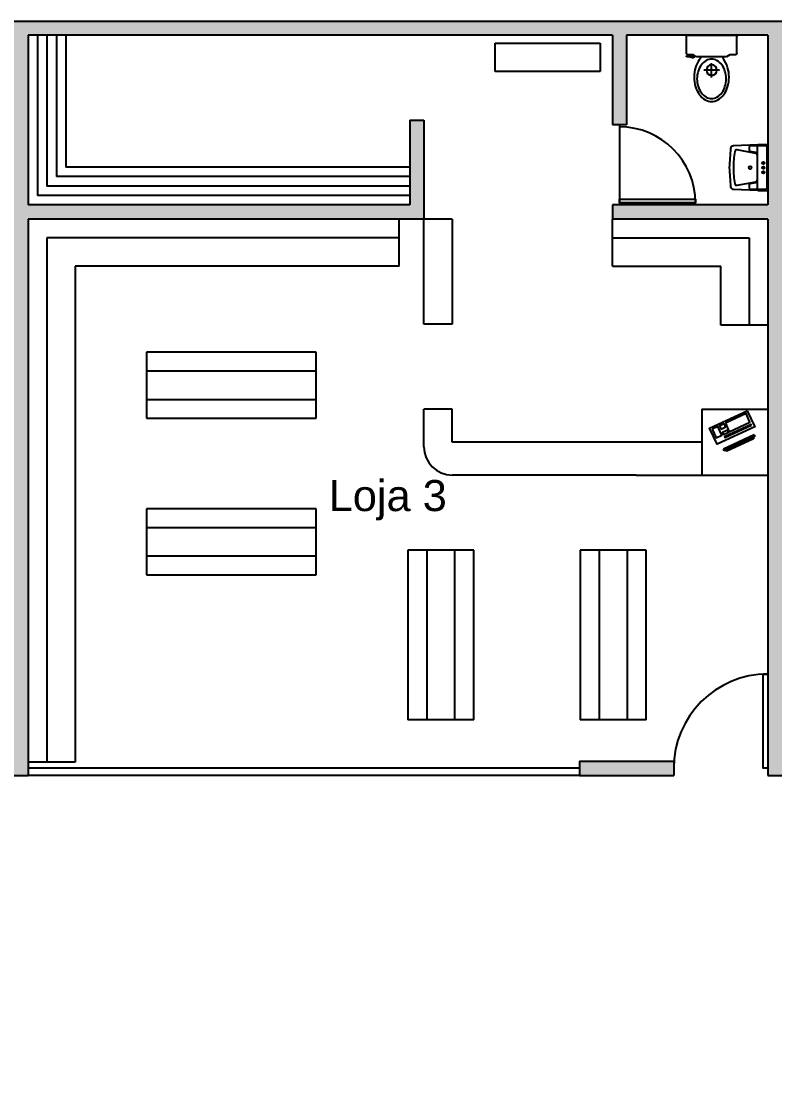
# Model space of a CAD drawing. Header units: inches. Extents: x 20.1 to 52.2, y 9.4 to 34.5.
# Drawn here: x 36.16 to 44.16, y 18.36 to 29.51 of the extents above; entities that cross this region are included whole.
import ezdxf

# ---------------------------------------------------------------- set-up
doc = ezdxf.new("R2010")
doc.units = ezdxf.units.IN
doc.header["$MEASUREMENT"] = 0
for name, color, linetype in [('ARQ-Banho Cozinha Serviço', 4, 'Continuous'), ('Esquadrias', 12, 'Continuous'), ('Hach-parede', 161, 'Continuous'), ('Mobiliario', 44, 'Continuous'), ('Parede', 5, 'Continuous'), ('Texto', 142, 'Continuous'), ('Vitrine', 132, 'Continuous')]:
    doc.layers.add(name, color=color, linetype=linetype)
doc.styles.add('arial', font='arial.ttf')

# ---------------------------------------------------------------- blocks, each defined once
blk = doc.blocks.new('gewrgrgr')
for p, q in [((0, 0.253), (0, -0.253)), ((0.189, 0.267), (0.018, 0.267)), ((0.207, 0.193), (0.207, 0.253)), ((0.22, 0.268, 0.62), (0.22, 0.188, 0.62)), ((0.231, 0.268, 0.62), (0.22, 0.268, 0.62)), ((0.231, 0.241, 0.62), (0.231, 0.268, 0.62)), ((0.241, 0.202, 0.62), (0.231, 0.241, 0.62)), ((0.228, 0.159), (0.207, 0.193)), ((0.22, 0.188, 0.62), (0.241, 0.188, 0.62)), ((0.228, -0.159), (0.228, 0.159)), ((0.228, 0.118, 0.32), (0.245, 0.118, 0.32)), ((0.241, 0.188, 0.62), (0.241, 0.202, 0.62)), ((0.37, -0.085), (0.37, 0.081)), ((0.448, 0), (0.296, 0)), ((0.207, -0.193), (0.228, -0.159)), ((0.207, -0.253), (0.207, -0.193)), ((0.228, -0.118, 0.32), (0.244, -0.118, 0.32)), ((0.189, -0.267), (0.018, -0.267))]:
    blk.add_line(p, q)
for points in [[(0.245, 0.118, -0.025691), (0.261, 0.131, -0.083213), (0.342, 0.17, -0.071868), (0.444, 0.185, -0.071868), (0.547, 0.17, -0.083213), (0.628, 0.131, -0.106686), (0.685, 0.067, -0.132415), (0.703, 0, -0.132415)], [(0.703, 0, -0.132415), (0.685, -0.067, -0.106686), (0.628, -0.131, -0.083213), (0.547, -0.17, -0.071868), (0.444, -0.185, -0.071868), (0.342, -0.17, -0.102933), (0.244, -0.118, -0.106686)]]:
    blk.add_lwpolyline(points, format="xyb")
blk.add_lwpolyline([(0.463, -0.155, -0.074259), (0.38, -0.142, -0.084949), (0.314, -0.109, -0.106298), (0.268, -0.057, -0.128632), (0.253, 0, -0.128632), (0.268, 0.057, -0.106298), (0.314, 0.109, -0.084949), (0.38, 0.142, -0.074259), (0.463, 0.155, -0.074259), (0.545, 0.142, -0.084949), (0.611, 0.109, -0.106298), (0.657, 0.057, -0.128632), (0.672, 0, -0.128632), (0.657, -0.057, -0.106298), (0.611, -0.109, -0.084949), (0.545, -0.142, -0.074259)], format="xyb", close=True)
blk.add_circle((0.37, -0.001), 0.0562)
for centre, start, end in [((0.013, 0.254), 69.6901, 184.0497), ((0.194, 0.254), 355.9503, 110.3099), ((0.013, -0.254), 175.9503, 290.3099), ((0.194, -0.254), 249.6901, 4.0497)]:
    blk.add_arc(centre, 0.0132, start, end)
blk = doc.blocks.new('erg')
blk.add_lwpolyline([(0.103, 0.242), (0.01, 0.242, 0.414214), (0, 0.232), (0, 0), (0, -0.232, 0.414214), (0.01, -0.242), (0.103, -0.242, 0.414214), (0.113, -0.232), (0.113, 0), (0.113, 0.232, 0.414214)], format="xyb", close=True)
for points in [[(0.125, 0.149), (0.124, 0.151, -0.401382), (0.133, 0.162), (0.19, 0.173, 0.362278), (0.198, 0.183), (0.198, 0.219, 0.414214), (0.188, 0.229), (0.028, 0.229, 0.414214), (0.008, 0.209), (0.008, -0.209, 0.414214), (0.028, -0.229), (0.188, -0.229, 0.414214), (0.198, -0.219), (0.198, -0.183, 0.362278), (0.19, -0.173), (0.133, -0.162, -0.401382), (0.124, -0.151), (0.125, -0.149)], [(0.107, -0.241), (0.367, -0.23, 0.374936), (0.396, -0.203, 0.011016), (0.41, 0, 0.011016), (0.396, 0.203, 0.374936), (0.367, 0.23), (0.107, 0.241)], [(0.113, -0.131, 0.361655), (0.13, -0.151), (0.328, -0.188, 0.413017), (0.351, -0.172, 0.047799), (0.367, 0, 0.047799), (0.351, 0.172, 0.413017), (0.328, 0.188), (0.13, 0.151, 0.361655), (0.113, 0.131)]]:
    blk.add_lwpolyline(points, format="xyb")
for centre, radius in [((0.048, 0.051), 0.0131), ((0.048, 0.001), 0.0131), ((0.188, 0), 0.0156), ((0.048, -0.049), 0.0131)]:
    blk.add_circle(centre, radius)

msp = doc.modelspace()

# ---------------------------------------------------------------- hatches: boundary and pattern name
at = {"layer": 'Hach-parede'}
h = msp.add_hatch(color=256, dxfattribs=at)
h.dxf.hatch_style = 1
h.paths.add_polyline_path([(36.239, 29.357), (42.439, 29.357), (42.439, 28.407), (42.589, 28.407), (42.589, 29.357), (44.089, 29.357), (44.089, 27.557), (42.589, 27.557), (42.439, 27.557), (42.439, 27.407), (44.089, 27.407), (44.089, 21.507), (44.239, 21.507), (44.239, 27.407), (45.889, 27.407), (45.889, 27.557), (45.739, 27.557), (44.239, 27.557), (44.239, 29.357), (45.739, 29.357), (45.739, 28.407), (45.889, 28.407), (45.889, 29.357), (52.089, 29.357), (52.089, 27.557), (48.039, 27.557), (48.039, 28.457), (47.889, 28.457), (47.889, 27.557), (47.889, 27.407), (52.089, 27.407), (52.239, 27.407), (52.239, 29.357), (52.237, 29.507), (36.089, 29.507), (36.089, 27.557), (32.039, 27.557), (32.039, 28.407), (32.039, 28.457), (31.889, 28.457), (31.889, 28.407), (31.889, 27.407), (36.089, 27.407), (36.089, 21.507), (36.239, 21.507), (36.239, 27.407), (40.439, 27.407), (40.439, 27.557), (40.439, 28.457), (40.289, 28.457), (40.289, 27.557), (36.239, 27.557)])
h = msp.add_hatch(color=256, dxfattribs=at)
h.dxf.hatch_style = 1
h.paths.add_polyline_path([(26.089, 21.507), (27.089, 21.507), (27.089, 21.657), (26.089, 21.657)])
h.paths.add_polyline_path([(34.089, 21.507), (35.089, 21.507), (35.089, 21.657), (34.089, 21.657)])
h.paths.add_polyline_path([(42.089, 21.507), (43.089, 21.507), (43.089, 21.657), (42.089, 21.657)])
h.paths.add_polyline_path([(45.239, 21.507), (46.239, 21.507), (46.239, 21.657), (45.239, 21.657)])
h.paths.add_polyline_path([(46.239, 17.357), (46.239, 17.507), (45.239, 17.507), (45.239, 17.357)])
h.paths.add_polyline_path([(43.089, 17.357), (43.089, 17.507), (42.089, 17.507), (42.089, 17.357)])
h.paths.add_polyline_path([(35.089, 17.507), (34.089, 17.507), (34.089, 17.357), (35.089, 17.357)])
h.paths.add_polyline_path([(27.089, 17.507), (26.089, 17.507), (26.089, 17.357), (27.089, 17.357)])

# ---------------------------------------------------------------- linework, layer by layer
msp.add_line((42.514, 28.407), (42.514, 27.557))
at = {"layer": 'Esquadrias', "ltscale": 0.009}
for points in [[(42.514, 27.579), (42.514, 27.619), (43.319, 27.619), (43.319, 27.579)], [(44.089, 21.582), (44.039, 21.582), (44.039, 22.582), (44.089, 22.582)]]:
    msp.add_lwpolyline(points, close=True, dxfattribs=at)
for centre, radius, start, end in [((42.514, 27.579), 0.806, 0, 90), ((42.514, 27.619), 0.806, 357.134, 0), ((44.089, 21.582), 1, 90, 180), ((44.039, 21.582), 1, 87.134, 90)]:
    msp.add_arc(centre, radius, start, end, dxfattribs=at)
at = {"layer": 'Mobiliario', "ltscale": 0.5}
for p, q in [((36.339, 29.357), (36.339, 27.657)), ((36.439, 29.357), (36.439, 27.757)), ((36.539, 29.357), (36.539, 27.857)), ((36.639, 29.357), (36.639, 27.957)), ((41.193, 29.273), (42.309, 29.273)), ((41.193, 28.973), (41.193, 29.273)), ((42.309, 29.273), (42.309, 28.973)), ((42.309, 28.973), (41.193, 28.973)), ((40.289, 27.957), (36.639, 27.957)), ((40.289, 27.757), (36.439, 27.757)), ((40.289, 27.857), (36.539, 27.857)), ((40.289, 27.657), (36.339, 27.657)), ((40.176, 26.907), (40.176, 27.407)), ((40.439, 26.292), (40.439, 27.407)), ((40.739, 27.407), (40.439, 27.407)), ((40.739, 27.407), (40.739, 26.292)), ((42.439, 26.907), (42.439, 27.407)), ((40.176, 27.207), (36.439, 27.207)), ((36.439, 27.207), (36.439, 21.646)), ((42.439, 27.207), (43.889, 27.207)), ((43.889, 27.207), (43.889, 26.282)), ((40.176, 26.907), (36.739, 26.907)), ((36.739, 26.907), (36.739, 21.646)), ((42.439, 26.907), (43.589, 26.907)), ((43.589, 26.282), (43.589, 26.907)), ((40.739, 26.292), (40.439, 26.292)), ((44.089, 26.282), (43.589, 26.282)), ((39.295, 25.995), (37.495, 25.995)), ((37.495, 25.995), (37.495, 25.295)), ((39.295, 25.295), (39.295, 25.995)), ((39.295, 25.795), (37.495, 25.795)), ((37.495, 25.495), (39.295, 25.495)), ((40.439, 24.992), (40.439, 25.392)), ((40.739, 25.392), (40.439, 25.392)), ((40.739, 25.042), (40.739, 25.392)), ((37.495, 25.295), (39.295, 25.295)), ((43.389, 25.042), (40.739, 25.042)), ((42.689, 24.692), (40.739, 24.692)), ((39.295, 24.334), (37.495, 24.334)), ((37.495, 24.334), (37.495, 23.634)), ((39.295, 23.634), (39.295, 24.334)), ((39.295, 24.134), (37.495, 24.134)), ((40.968, 23.896), (40.268, 23.896)), ((40.268, 23.896), (40.268, 22.096)), ((40.468, 23.896), (40.468, 22.096)), ((40.768, 22.096), (40.768, 23.896)), ((40.968, 22.096), (40.968, 23.896)), ((42.797, 23.896), (42.097, 23.896)), ((42.097, 23.896), (42.097, 22.096)), ((42.297, 23.896), (42.297, 22.096)), ((42.597, 22.096), (42.597, 23.896)), ((42.797, 22.096), (42.797, 23.896)), ((37.495, 23.834), (39.295, 23.834)), ((37.495, 23.634), (39.295, 23.634)), ((40.968, 22.096), (40.268, 22.096)), ((42.797, 22.096), (42.097, 22.096)), ((36.739, 21.646), (36.239, 21.646))]:
    msp.add_line(p, q, dxfattribs=at)
at = {"layer": 'Mobiliario'}
for p, q in [((43.389, 25.392), (44.089, 25.392)), ((43.389, 25.392), (43.389, 24.692)), ((43.944, 25.119), (43.616, 24.966)), ((43.952, 25.103), (43.624, 24.95)), ((43.937, 25.077), (43.653, 24.945)), ((42.689, 24.692), (44.089, 24.692))]:
    msp.add_line(p, q, dxfattribs=at)
for points in [[(43.868, 25.375), (43.948, 25.204), (43.549, 25.018), (43.469, 25.189)], [(43.637, 25.242), (43.679, 25.152), (43.898, 25.254), (43.856, 25.344)], [(43.497, 25.179), (43.54, 25.087), (43.6, 25.115), (43.558, 25.207)], [(43.642, 25.203), (43.626, 25.237), (43.575, 25.214), (43.591, 25.179)], [(43.914, 25.22), (43.91, 25.228), (43.629, 25.098), (43.633, 25.089)], [(43.669, 25.148), (43.659, 25.169), (43.608, 25.145), (43.617, 25.124)]]:
    msp.add_lwpolyline(points, close=True, dxfattribs=at)
for points in [[(43.937, 25.096), (43.936, 25.088), (43.937, 25.077)], [(43.944, 25.119), (43.952, 25.103)], [(43.624, 24.95), (43.616, 24.966)], [(43.638, 24.957), (43.645, 24.952), (43.654, 24.944)]]:
    msp.add_lwpolyline(points, dxfattribs=at)
msp.add_arc((40.739, 24.992), 0.3, 180, 270, dxfattribs=at)
at = {"layer": 'Parede'}
for p, q in [((28.089, 29.507), (52.237, 29.507)), ((36.239, 29.357), (36.239, 27.557)), ((42.439, 29.357), (36.239, 29.357)), ((42.439, 29.357), (42.439, 28.407)), ((44.089, 29.357), (42.589, 29.357)), ((42.589, 29.357), (42.589, 28.407)), ((44.089, 29.357), (44.089, 27.557)), ((40.289, 28.457), (40.289, 27.557)), ((40.289, 28.457), (40.439, 28.457)), ((40.439, 28.457), (40.439, 27.557)), ((42.589, 28.407), (42.439, 28.407)), ((40.289, 27.557), (36.239, 27.557)), ((40.439, 27.557), (40.439, 27.407)), ((42.589, 27.557), (42.439, 27.557)), ((42.439, 27.557), (42.439, 27.407)), ((44.089, 27.557), (42.589, 27.557)), ((40.439, 27.407), (36.239, 27.407)), ((36.239, 27.407), (36.239, 21.507)), ((44.089, 27.407), (42.439, 27.407)), ((44.089, 27.407), (44.089, 21.507)), ((42.089, 21.657), (43.089, 21.657)), ((42.089, 21.657), (42.089, 21.507)), ((43.089, 21.657), (43.089, 21.507)), ((36.089, 21.507), (36.239, 21.507)), ((42.089, 21.507), (43.089, 21.507)), ((44.089, 21.507), (44.239, 21.507))]:
    msp.add_line(p, q, dxfattribs=at)
at = {"layer": 'Vitrine'}
for p, q in [((42.089, 21.582), (36.239, 21.582)), ((42.089, 21.507), (36.239, 21.507))]:
    msp.add_line(p, q, dxfattribs=at)

# ---------------------------------------------------------------- block references
at = {"layer": 'ARQ-Banho Cozinha Serviço', "xscale": -1, "rotation": 90}
msp.add_blockref('gewrgrgr', (43.491, 29.357), dxfattribs=at)
at = {"layer": 'ARQ-Banho Cozinha Serviço', "ltscale": 0.005, "rotation": 180}
msp.add_blockref('erg', (44.089, 27.953), dxfattribs=at)

# ---------------------------------------------------------------- texts
at = {"layer": 'Texto', "style": 'arial'}
msp.add_text('Loja 3', height=0.3294, dxfattribs=at).set_placement((39.428, 24.31))

doc.saveas('drawing.dxf')
